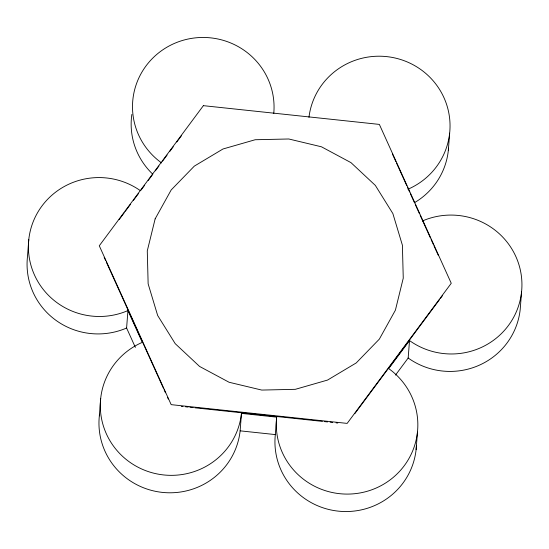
<?xml version="1.0" encoding="UTF-8"?>
<svg xmlns="http://www.w3.org/2000/svg" width="549" height="549" viewBox="0 0 549 549"><rect width="100%" height="100%" fill="white"/><g stroke="black" fill="none" stroke-linecap="round" stroke-linejoin="round"><path stroke-width="0.82" d="M28.795 239.529L27.45 256.98A70.794 69.449 4.4 0 0 126.599 328.021L135.37 347.393M99.342 415.84L100.687 398.396M126.599 328.021L127.944 310.576A70.794 69.449 4.4 0 1 28.747 239.934A70.794 69.449 4.4 0 1 140.146 190.503M99.541 414.214A70.794 69.449 4.4 0 0 161.475 492.295A70.794 69.449 4.4 0 0 240.133 430.841L241.471 413.39L276.669 417.144A70.794 69.449 4.4 0 0 375.825 488.185A70.794 69.449 4.4 0 0 388.699 368.592L409.52 340.572A70.794 69.449 4.4 0 0 521.55 292.02L520.205 309.471A70.794 69.449 4.4 0 1 408.175 358.017L395.486 375.104M416.43 445.493A70.794 69.449 4.4 0 1 340.373 511.332A70.794 69.449 4.4 0 1 275.33 434.588L276.669 417.144M408.175 358.017L409.52 340.572M416.115 449.59L417.46 432.138M448.313 150.604L449.658 133.16M119.133 219.621L124.239 212.751M125.254 211.372L130.36 204.509M133.421 200.385L138.526 193.516M141.072 190.084L144.648 185.274M148.216 180.47L152.814 174.287M155.36 170.849L158.935 166.045M162.504 161.234L167.095 155.051M169.648 151.62L173.223 146.809M176.792 142.006L181.383 135.823M354.764 413.713L439.468 299.699M440.49 298.327L442.528 295.575M181.328 406.356L183.03 406.534M185.583 406.809L188.129 407.084M189.83 407.262L193.234 407.626M194.929 407.804L322.455 421.392M324.157 421.57L327.561 421.934M330.107 422.208L332.66 422.476M336.063 422.84L337.759 423.018M240.133 430.841L275.33 434.588M392.35 153.85L395.877 161.639M396.577 163.19L406.802 185.775M407.502 187.333L409.616 192.006M410.323 193.564L414.55 202.91M415.257 204.468L419.484 213.815M420.191 215.373L430.409 237.95M431.116 239.508L433.23 244.181M433.936 245.739L438.164 255.086M104.166 257.309L105.58 260.425M106.28 261.983L163.376 388.136M164.082 389.694L165.489 392.81M167.603 397.483L168.31 399.041M127.944 310.576L142.321 342.35A70.794 69.449 4.4 0 0 129.44 461.942A70.794 69.449 4.4 0 0 241.471 413.39M161.639 162.957A70.794 69.449 4.4 0 1 174.143 43.529A70.794 69.449 4.4 0 1 273.752 113.595M308.963 117.349A70.794 69.449 4.4 0 1 421.234 69.853A70.794 69.449 4.4 0 1 408.017 189.206M448.533 148.155A70.794 69.449 4.4 0 1 414.872 202.451M422.401 220.979A70.794 69.449 4.4 0 1 521.55 292.02M152.574 173.992A70.794 69.449 4.4 0 1 131.849 114.418M155.141 218.866L147.276 250.893L148.141 283.854L157.666 315.49L175.206 343.66L199.562 366.43L229.084 382.262L261.749 390.071L295.335 389.323L327.554 380.066L356.212 362.944L379.352 339.11L395.397 310.192L403.254 278.165L402.396 245.204L392.871 213.568L375.331 185.397L350.969 162.628L321.453 146.796L288.788 138.986L255.203 139.734L222.983 148.992L194.325 166.121L171.185 189.954L155.141 218.866M203.377 105.662L99.28 245.78L171.178 404.647L347.16 423.396L451.251 283.277L379.359 124.41L203.377 105.662"/></g></svg>
